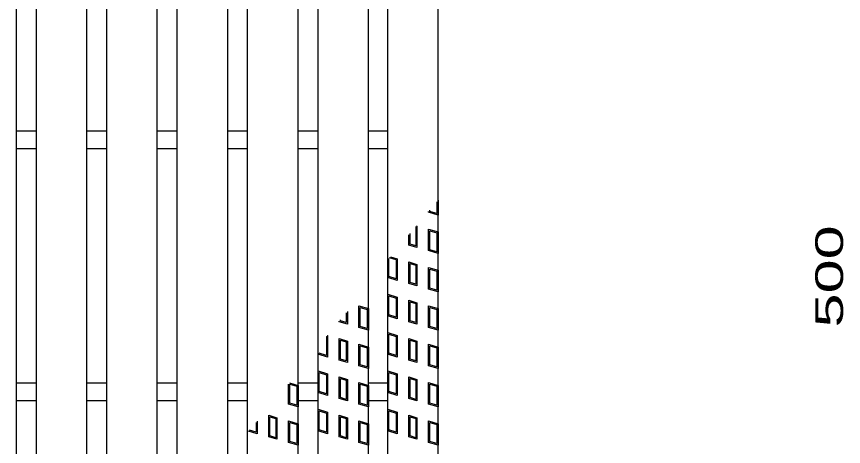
# Model space of a CAD drawing. Units: millimetres, scale not verified. Extents: x -910 to 866, y -641 to 527.
# Drawn here: x -380.6 to -52.8, y 7.6 to 178 of the extents above; entities that cross this region are included whole.
import ezdxf
from ezdxf.enums import TextEntityAlignment as Align

# ---------------------------------------------------------------- set-up
doc = ezdxf.new("R2010")
doc.units = ezdxf.units.MM
doc.header["$LTSCALE"] = 5
for name, color, linetype, lineweight in [('16', 3, 'Continuous', 25), ('17', 3, 'Continuous', 25), ('22', 4, 'Continuous', 25)]:
    doc.layers.add(name, color=color, linetype=linetype, lineweight=lineweight)
doc.styles.add('ベクトル', font='')
doc.styles.get('ベクトル').set_extended_font_data('ベクトル')

msp = doc.modelspace()

# ---------------------------------------------------------------- linework, layer by layer
at = {"layer": '16'}
for p, q in [((-380.6, -164.75), (-380.6, 323.25)), ((-372.7, -164.75), (-372.7, 323.25)), ((-352.7, -164.75), (-352.7, 323.25)), ((-344.8, -164.75), (-344.8, 323.25)), ((-324.8, -164.75), (-324.8, 323.25)), ((-316.9, -164.75), (-316.9, 323.25)), ((-296.9, -164.75), (-296.9, 323.25)), ((-289, -164.75), (-289, 323.25)), ((-269, -164.75), (-269, 323.25)), ((-261.1, -164.75), (-261.1, 323.25)), ((-241.1, -164.75), (-241.1, 323.25)), ((-233.5, -164.75), (-233.5, 323.25)), ((-213.5, -164.75), (-213.5, 323.25)), ((-380.6, 132.75), (-372.7, 132.75)), ((-352.7, 132.75), (-344.8, 132.75)), ((-324.8, 132.75), (-316.9, 132.75)), ((-296.9, 132.75), (-289, 132.75)), ((-269, 132.75), (-261.1, 132.75)), ((-241.1, 132.75), (-233.5, 132.75)), ((-380.6, 125.75), (-372.7, 125.75)), ((-352.7, 125.75), (-344.8, 125.75)), ((-324.8, 125.75), (-316.9, 125.75)), ((-296.9, 125.75), (-289, 125.75)), ((-269, 125.75), (-261.1, 125.75)), ((-241.1, 125.75), (-233.5, 125.75)), ((-380.6, 32.75), (-372.7, 32.75)), ((-352.7, 32.75), (-344.8, 32.75)), ((-324.8, 32.75), (-316.9, 32.75)), ((-296.9, 32.75), (-289, 32.75)), ((-269, 32.75), (-261.1, 32.75)), ((-241.1, 32.75), (-233.5, 32.75)), ((-380.6, 25.75), (-372.7, 25.75)), ((-352.7, 25.75), (-344.8, 25.75)), ((-324.8, 25.75), (-316.9, 25.75)), ((-296.9, 25.75), (-289, 25.75)), ((-269, 25.75), (-261.1, 25.75)), ((-241.1, 25.75), (-233.5, 25.75))]:
    msp.add_line(p, q, dxfattribs=at)
at = {"layer": '17'}
for p, q in [((-213.5, 105.159), (-213.5, 99.25)), ((-213.975, 104.597), (-213.975, 99.888)), ((-217.3, 100.39), (-217.3, 100.665)), ((-213.5, 99.25), (-217.3, 100.39)), ((-216.825, 100.743), (-216.825, 101.227)), ((-213.975, 99.888), (-216.825, 100.743)), ((-224.64, 87.738), (-224.64, 91.986)), ((-222.407, 94.626), (-222.36, 94.612)), ((-222.36, 94.612), (-222.36, 87.054)), ((-222.073, 95.022), (-221.885, 94.966)), ((-221.885, 94.966), (-221.885, 86.416)), ((-217.3, 93.74), (-213.5, 92.6)), ((-217.3, 85.19), (-217.3, 93.74)), ((-216.825, 93.102), (-213.975, 92.247)), ((-216.825, 85.543), (-216.825, 93.102)), ((-213.975, 92.247), (-213.975, 84.688)), ((-213.5, 92.6), (-213.5, 84.05)), ((-225.115, 87.385), (-225.115, 91.425)), ((-221.885, 86.416), (-225.115, 87.385)), ((-222.36, 87.054), (-224.64, 87.738)), ((-213.975, 84.688), (-216.825, 85.543)), ((-233.025, 74.903), (-233.025, 82.072)), ((-230.175, 81.607), (-232.762, 82.383)), ((-232.427, 82.778), (-229.7, 81.96)), ((-229.7, 81.96), (-229.7, 73.41)), ((-213.5, 84.05), (-217.3, 85.19)), ((-230.175, 81.607), (-230.175, 74.048)), ((-225.115, 80.735), (-221.885, 79.766)), ((-225.115, 72.185), (-225.115, 80.735)), ((-224.64, 80.096), (-222.36, 79.412)), ((-224.64, 72.538), (-224.64, 80.096)), ((-222.36, 79.412), (-222.36, 71.854)), ((-221.885, 79.766), (-221.885, 71.216)), ((-217.3, 78.54), (-213.5, 77.4)), ((-217.3, 69.99), (-217.3, 78.54)), ((-216.825, 77.902), (-213.975, 77.047)), ((-216.825, 70.343), (-216.825, 77.902)), ((-213.975, 77.047), (-213.975, 69.488)), ((-213.5, 77.4), (-213.5, 68.85)), ((-229.7, 73.41), (-233.5, 74.55)), ((-230.175, 74.048), (-233.025, 74.903)), ((-221.885, 71.216), (-225.115, 72.185)), ((-222.36, 71.854), (-224.64, 72.538)), ((-213.5, 68.85), (-217.3, 69.99)), ((-213.975, 69.488), (-216.825, 70.343)), ((-233.5, 67.9), (-229.7, 66.76)), ((-233.5, 59.35), (-233.5, 67.9)), ((-233.025, 67.262), (-230.175, 66.407)), ((-233.025, 59.703), (-233.025, 67.262)), ((-230.175, 66.407), (-230.175, 58.848)), ((-229.7, 66.76), (-229.7, 58.21)), ((-244.9, 63.34), (-241.1, 62.2)), ((-244.9, 54.79), (-244.9, 63.34)), ((-244.425, 62.702), (-241.575, 61.847)), ((-244.425, 55.143), (-244.425, 62.702)), ((-225.115, 65.535), (-221.885, 64.566)), ((-225.115, 56.985), (-225.115, 65.535)), ((-224.64, 64.896), (-222.36, 64.212)), ((-224.64, 57.338), (-224.64, 64.896)), ((-222.36, 64.212), (-222.36, 56.654)), ((-221.885, 64.566), (-221.885, 56.016)), ((-217.3, 63.34), (-213.5, 62.2)), ((-217.3, 54.79), (-217.3, 63.34)), ((-216.825, 62.702), (-213.975, 61.847)), ((-216.825, 55.143), (-216.825, 62.702)), ((-249.96, 60.51), (-249.96, 56.654)), ((-249.485, 61.072), (-249.485, 56.016)), ((-241.575, 61.847), (-241.575, 54.288)), ((-241.1, 62.2), (-241.1, 53.65)), ((-229.7, 58.21), (-233.5, 59.35)), ((-230.175, 58.848), (-233.025, 59.703)), ((-213.975, 61.847), (-213.975, 54.288)), ((-213.5, 62.2), (-213.5, 53.65)), ((-252.715, 56.985), (-252.715, 57.252)), ((-249.485, 56.016), (-252.715, 56.985)), ((-252.24, 57.338), (-252.24, 57.814)), ((-249.96, 56.654), (-252.24, 57.338)), ((-221.885, 56.016), (-225.115, 56.985)), ((-222.36, 56.654), (-224.64, 57.338)), ((-241.1, 53.65), (-244.9, 54.79)), ((-241.575, 54.288), (-244.425, 55.143)), ((-233.5, 52.7), (-229.7, 51.56)), ((-233.5, 44.15), (-233.5, 52.7)), ((-213.5, 53.65), (-217.3, 54.79)), ((-213.975, 54.288), (-216.825, 55.143)), ((-257.817, 51.219), (-257.775, 51.207)), ((-257.775, 51.207), (-257.775, 43.648)), ((-257.483, 51.615), (-257.3, 51.56)), ((-257.3, 51.56), (-257.3, 43.01)), ((-252.715, 50.335), (-249.485, 49.366)), ((-252.715, 41.785), (-252.715, 50.335)), ((-252.24, 49.696), (-249.96, 49.012)), ((-252.24, 42.138), (-252.24, 49.696)), ((-249.485, 49.366), (-249.485, 40.816)), ((-233.025, 52.062), (-230.175, 51.207)), ((-233.025, 44.503), (-233.025, 52.062)), ((-230.175, 51.207), (-230.175, 43.648)), ((-229.7, 51.56), (-229.7, 43.01)), ((-225.115, 50.335), (-221.885, 49.366)), ((-225.115, 41.785), (-225.115, 50.335)), ((-224.64, 49.696), (-222.36, 49.012)), ((-224.64, 42.138), (-224.64, 49.696)), ((-221.885, 49.366), (-221.885, 40.816)), ((-249.96, 49.012), (-249.96, 41.454)), ((-244.9, 48.14), (-241.1, 47)), ((-244.9, 39.59), (-244.9, 48.14)), ((-244.425, 47.502), (-241.575, 46.647)), ((-244.425, 39.943), (-244.425, 47.502)), ((-241.575, 46.647), (-241.575, 39.088)), ((-241.1, 47), (-241.1, 38.45)), ((-222.36, 49.012), (-222.36, 41.454)), ((-217.3, 48.14), (-213.5, 47)), ((-217.3, 39.59), (-217.3, 48.14)), ((-216.825, 47.502), (-213.975, 46.647)), ((-216.825, 39.943), (-216.825, 47.502)), ((-213.975, 46.647), (-213.975, 39.088)), ((-213.5, 47), (-213.5, 38.45)), ((-257.3, 43.01), (-261.1, 44.15)), ((-257.775, 43.648), (-260.625, 44.503)), ((-229.7, 43.01), (-233.5, 44.15)), ((-230.175, 43.648), (-233.025, 44.503)), ((-249.485, 40.816), (-252.715, 41.785)), ((-249.96, 41.454), (-252.24, 42.138)), ((-241.1, 38.45), (-244.9, 39.59)), ((-241.575, 39.088), (-244.425, 39.943)), ((-221.885, 40.816), (-225.115, 41.785)), ((-222.36, 41.454), (-224.64, 42.138)), ((-213.5, 38.45), (-217.3, 39.59)), ((-213.975, 39.088), (-216.825, 39.943)), ((-261.1, 37.5), (-257.3, 36.36)), ((-261.1, 28.95), (-261.1, 37.5)), ((-260.625, 36.862), (-257.775, 36.007)), ((-260.625, 29.303), (-260.625, 36.862)), ((-257.3, 36.36), (-257.3, 27.81)), ((-233.5, 37.5), (-229.7, 36.36)), ((-233.5, 28.95), (-233.5, 37.5)), ((-233.025, 36.862), (-230.175, 36.007)), ((-233.025, 29.303), (-233.025, 36.862)), ((-229.7, 36.36), (-229.7, 27.81)), ((-272.382, 32.815), (-269, 31.8)), ((-257.775, 36.007), (-257.775, 28.448)), ((-252.715, 35.135), (-249.485, 34.166)), ((-252.715, 26.585), (-252.715, 35.135)), ((-252.24, 34.496), (-249.96, 33.812)), ((-252.24, 26.938), (-252.24, 34.496)), ((-249.96, 33.812), (-249.96, 26.254)), ((-249.485, 34.166), (-249.485, 25.616)), ((-244.9, 32.94), (-241.1, 31.8)), ((-244.9, 24.39), (-244.9, 32.94)), ((-230.175, 36.007), (-230.175, 28.448)), ((-225.115, 35.135), (-221.885, 34.166)), ((-225.115, 26.585), (-225.115, 35.135)), ((-224.64, 34.496), (-222.36, 33.812)), ((-224.64, 26.938), (-224.64, 34.496)), ((-222.36, 33.812), (-222.36, 26.254)), ((-221.885, 34.166), (-221.885, 25.616)), ((-217.3, 32.94), (-213.5, 31.8)), ((-217.3, 24.39), (-217.3, 32.94)), ((-272.8, 24.39), (-272.8, 32.321)), ((-272.325, 32.302), (-269.475, 31.447)), ((-272.325, 24.743), (-272.325, 32.302)), ((-269.475, 31.447), (-269.475, 23.888)), ((-269, 31.8), (-269, 23.25)), ((-244.425, 32.302), (-241.575, 31.447)), ((-244.425, 24.743), (-244.425, 32.302)), ((-241.575, 31.447), (-241.575, 23.888)), ((-241.1, 31.8), (-241.1, 23.25)), ((-216.825, 32.302), (-213.975, 31.447)), ((-216.825, 24.743), (-216.825, 32.302)), ((-213.975, 31.447), (-213.975, 23.888)), ((-213.5, 31.8), (-213.5, 23.25)), ((-257.3, 27.81), (-261.1, 28.95)), ((-257.775, 28.448), (-260.625, 29.303)), ((-249.485, 25.616), (-252.715, 26.585)), ((-249.96, 26.254), (-252.24, 26.938)), ((-229.7, 27.81), (-233.5, 28.95)), ((-230.175, 28.448), (-233.025, 29.303)), ((-221.885, 25.616), (-225.115, 26.585)), ((-222.36, 26.254), (-224.64, 26.938)), ((-269, 23.25), (-272.8, 24.39)), ((-269.475, 23.888), (-272.325, 24.743)), ((-241.1, 23.25), (-244.9, 24.39)), ((-241.575, 23.888), (-244.425, 24.743)), ((-213.5, 23.25), (-217.3, 24.39)), ((-213.975, 23.888), (-216.825, 24.743)), ((-280.615, 19.935), (-277.385, 18.966)), ((-280.615, 11.385), (-280.615, 19.935)), ((-261.1, 22.3), (-257.3, 21.16)), ((-261.1, 13.75), (-261.1, 22.3)), ((-260.625, 21.662), (-257.775, 20.807)), ((-260.625, 14.103), (-260.625, 21.662)), ((-257.775, 20.807), (-257.775, 13.248)), ((-257.3, 21.16), (-257.3, 12.61)), ((-252.715, 19.935), (-249.485, 18.966)), ((-252.715, 11.385), (-252.715, 19.935)), ((-233.5, 22.3), (-229.7, 21.16)), ((-233.5, 13.75), (-233.5, 22.3)), ((-233.025, 21.662), (-230.175, 20.807)), ((-233.025, 14.103), (-233.025, 21.662)), ((-230.175, 20.807), (-230.175, 13.248)), ((-229.7, 21.16), (-229.7, 12.61)), ((-225.115, 19.935), (-221.885, 18.966)), ((-225.115, 11.385), (-225.115, 19.935)), ((-285.675, 17.097), (-285.675, 13.248)), ((-285.2, 17.658), (-285.2, 12.61)), ((-280.14, 19.296), (-277.86, 18.612)), ((-280.14, 11.738), (-280.14, 19.296)), ((-277.86, 18.612), (-277.86, 11.054)), ((-277.385, 18.966), (-277.385, 10.416)), ((-272.8, 17.74), (-269, 16.6)), ((-272.8, 9.19), (-272.8, 17.74)), ((-272.325, 17.102), (-269.475, 16.247)), ((-272.325, 9.543), (-272.325, 17.102)), ((-269, 16.6), (-269, 8.05)), ((-252.24, 19.296), (-249.96, 18.612)), ((-252.24, 11.738), (-252.24, 19.296)), ((-249.96, 18.612), (-249.96, 11.054)), ((-249.485, 18.966), (-249.485, 10.416)), ((-244.9, 17.74), (-241.1, 16.6)), ((-244.9, 9.19), (-244.9, 17.74)), ((-244.425, 17.102), (-241.575, 16.247)), ((-244.425, 9.543), (-244.425, 17.102)), ((-241.1, 16.6), (-241.1, 8.05)), ((-224.64, 19.296), (-222.36, 18.612)), ((-224.64, 11.738), (-224.64, 19.296)), ((-222.36, 18.612), (-222.36, 11.054)), ((-221.885, 18.966), (-221.885, 10.416)), ((-217.3, 17.74), (-213.5, 16.6)), ((-217.3, 9.19), (-217.3, 17.74)), ((-216.825, 17.102), (-213.975, 16.247)), ((-216.825, 9.543), (-216.825, 17.102)), ((-213.5, 16.6), (-213.5, 8.05)), ((-285.2, 12.61), (-288.605, 13.632)), ((-285.675, 13.248), (-288.271, 14.027)), ((-269.475, 16.247), (-269.475, 8.688)), ((-257.3, 12.61), (-261.1, 13.75)), ((-257.775, 13.248), (-260.625, 14.103)), ((-241.575, 16.247), (-241.575, 8.688)), ((-229.7, 12.61), (-233.5, 13.75)), ((-230.175, 13.248), (-233.025, 14.103)), ((-213.975, 16.247), (-213.975, 8.688)), ((-277.385, 10.416), (-280.615, 11.385)), ((-277.86, 11.054), (-280.14, 11.738)), ((-249.485, 10.416), (-252.715, 11.385)), ((-249.96, 11.054), (-252.24, 11.738)), ((-221.885, 10.416), (-225.115, 11.385)), ((-222.36, 11.054), (-224.64, 11.738)), ((-269, 8.05), (-272.8, 9.19)), ((-269.475, 8.688), (-272.325, 9.543)), ((-241.1, 8.05), (-244.9, 9.19)), ((-241.575, 8.688), (-244.425, 9.543)), ((-213.5, 8.05), (-217.3, 9.19)), ((-213.975, 8.688), (-216.825, 9.543))]:
    msp.add_line(p, q, dxfattribs=at)

# ---------------------------------------------------------------- texts
at = {"layer": '22', "color": 2, "style": 'ベクトル', "width": 1.65}
msp.add_text(' 500 ', height=11, rotation=90, dxfattribs=at).set_placement((-58.5, 48), align=Align.MIDDLE_LEFT)

doc.saveas('drawing.dxf')
